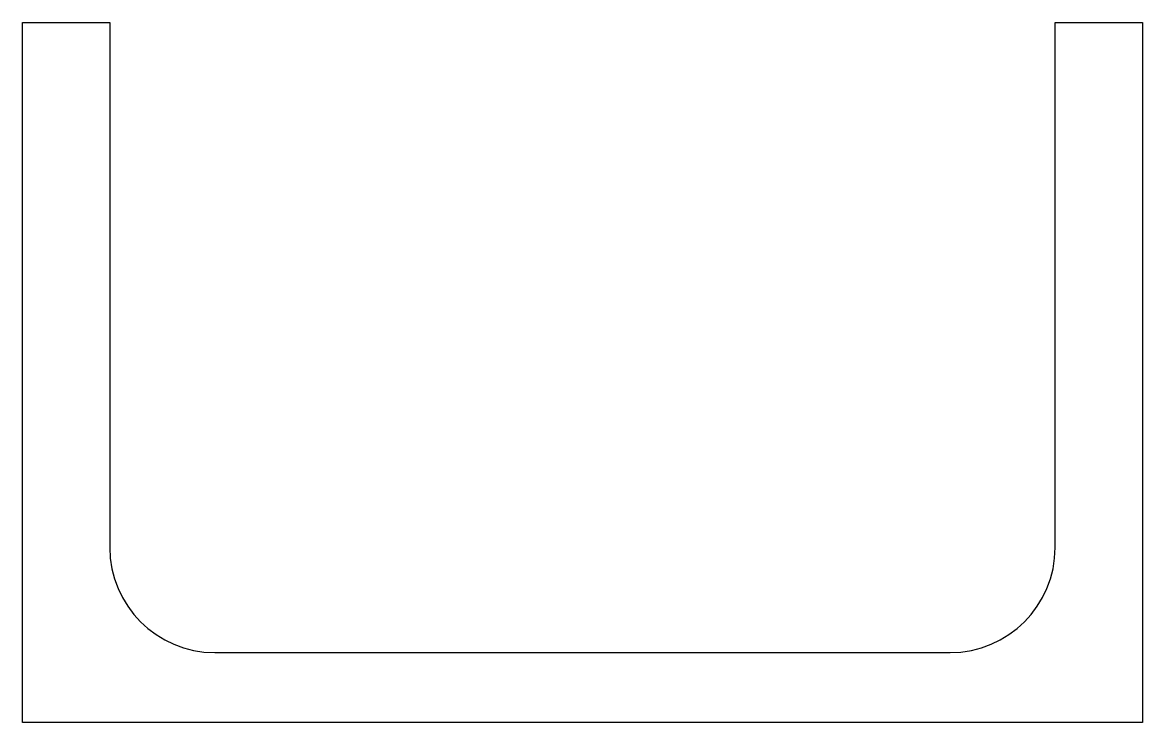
# Model space of a CAD drawing. Header units: inches. Extents: x -48 to 54, y 0 to 63.
import ezdxf

# ---------------------------------------------------------------- set-up
doc = ezdxf.new("R2010")
doc.units = ezdxf.units.IN
doc.header["$MEASUREMENT"] = 0

msp = doc.modelspace()

# ---------------------------------------------------------------- linework, layer by layer
at = {"color": 7}
for p, q in [((-47.96, -0.2), (-47.96, 63.3)), ((-47.96, 63.3), (-40.04, 63.3)), ((-40.04, 63.3), (-40.04, 15.67)), ((45.72, 15.67), (45.72, 63.3)), ((45.72, 63.3), (53.64, 63.3)), ((53.64, 63.3), (53.64, -0.2)), ((-30.52, 6.15), (36.19, 6.15)), ((53.64, -0.2), (-47.96, -0.2))]:
    msp.add_line(p, q, dxfattribs=at)
for centre, start, end in [((-30.52, 15.67), 180, 270), ((36.19, 15.67), 270, 360)]:
    msp.add_arc(centre, 9.52, start, end, dxfattribs=at)

doc.saveas('drawing.dxf')
